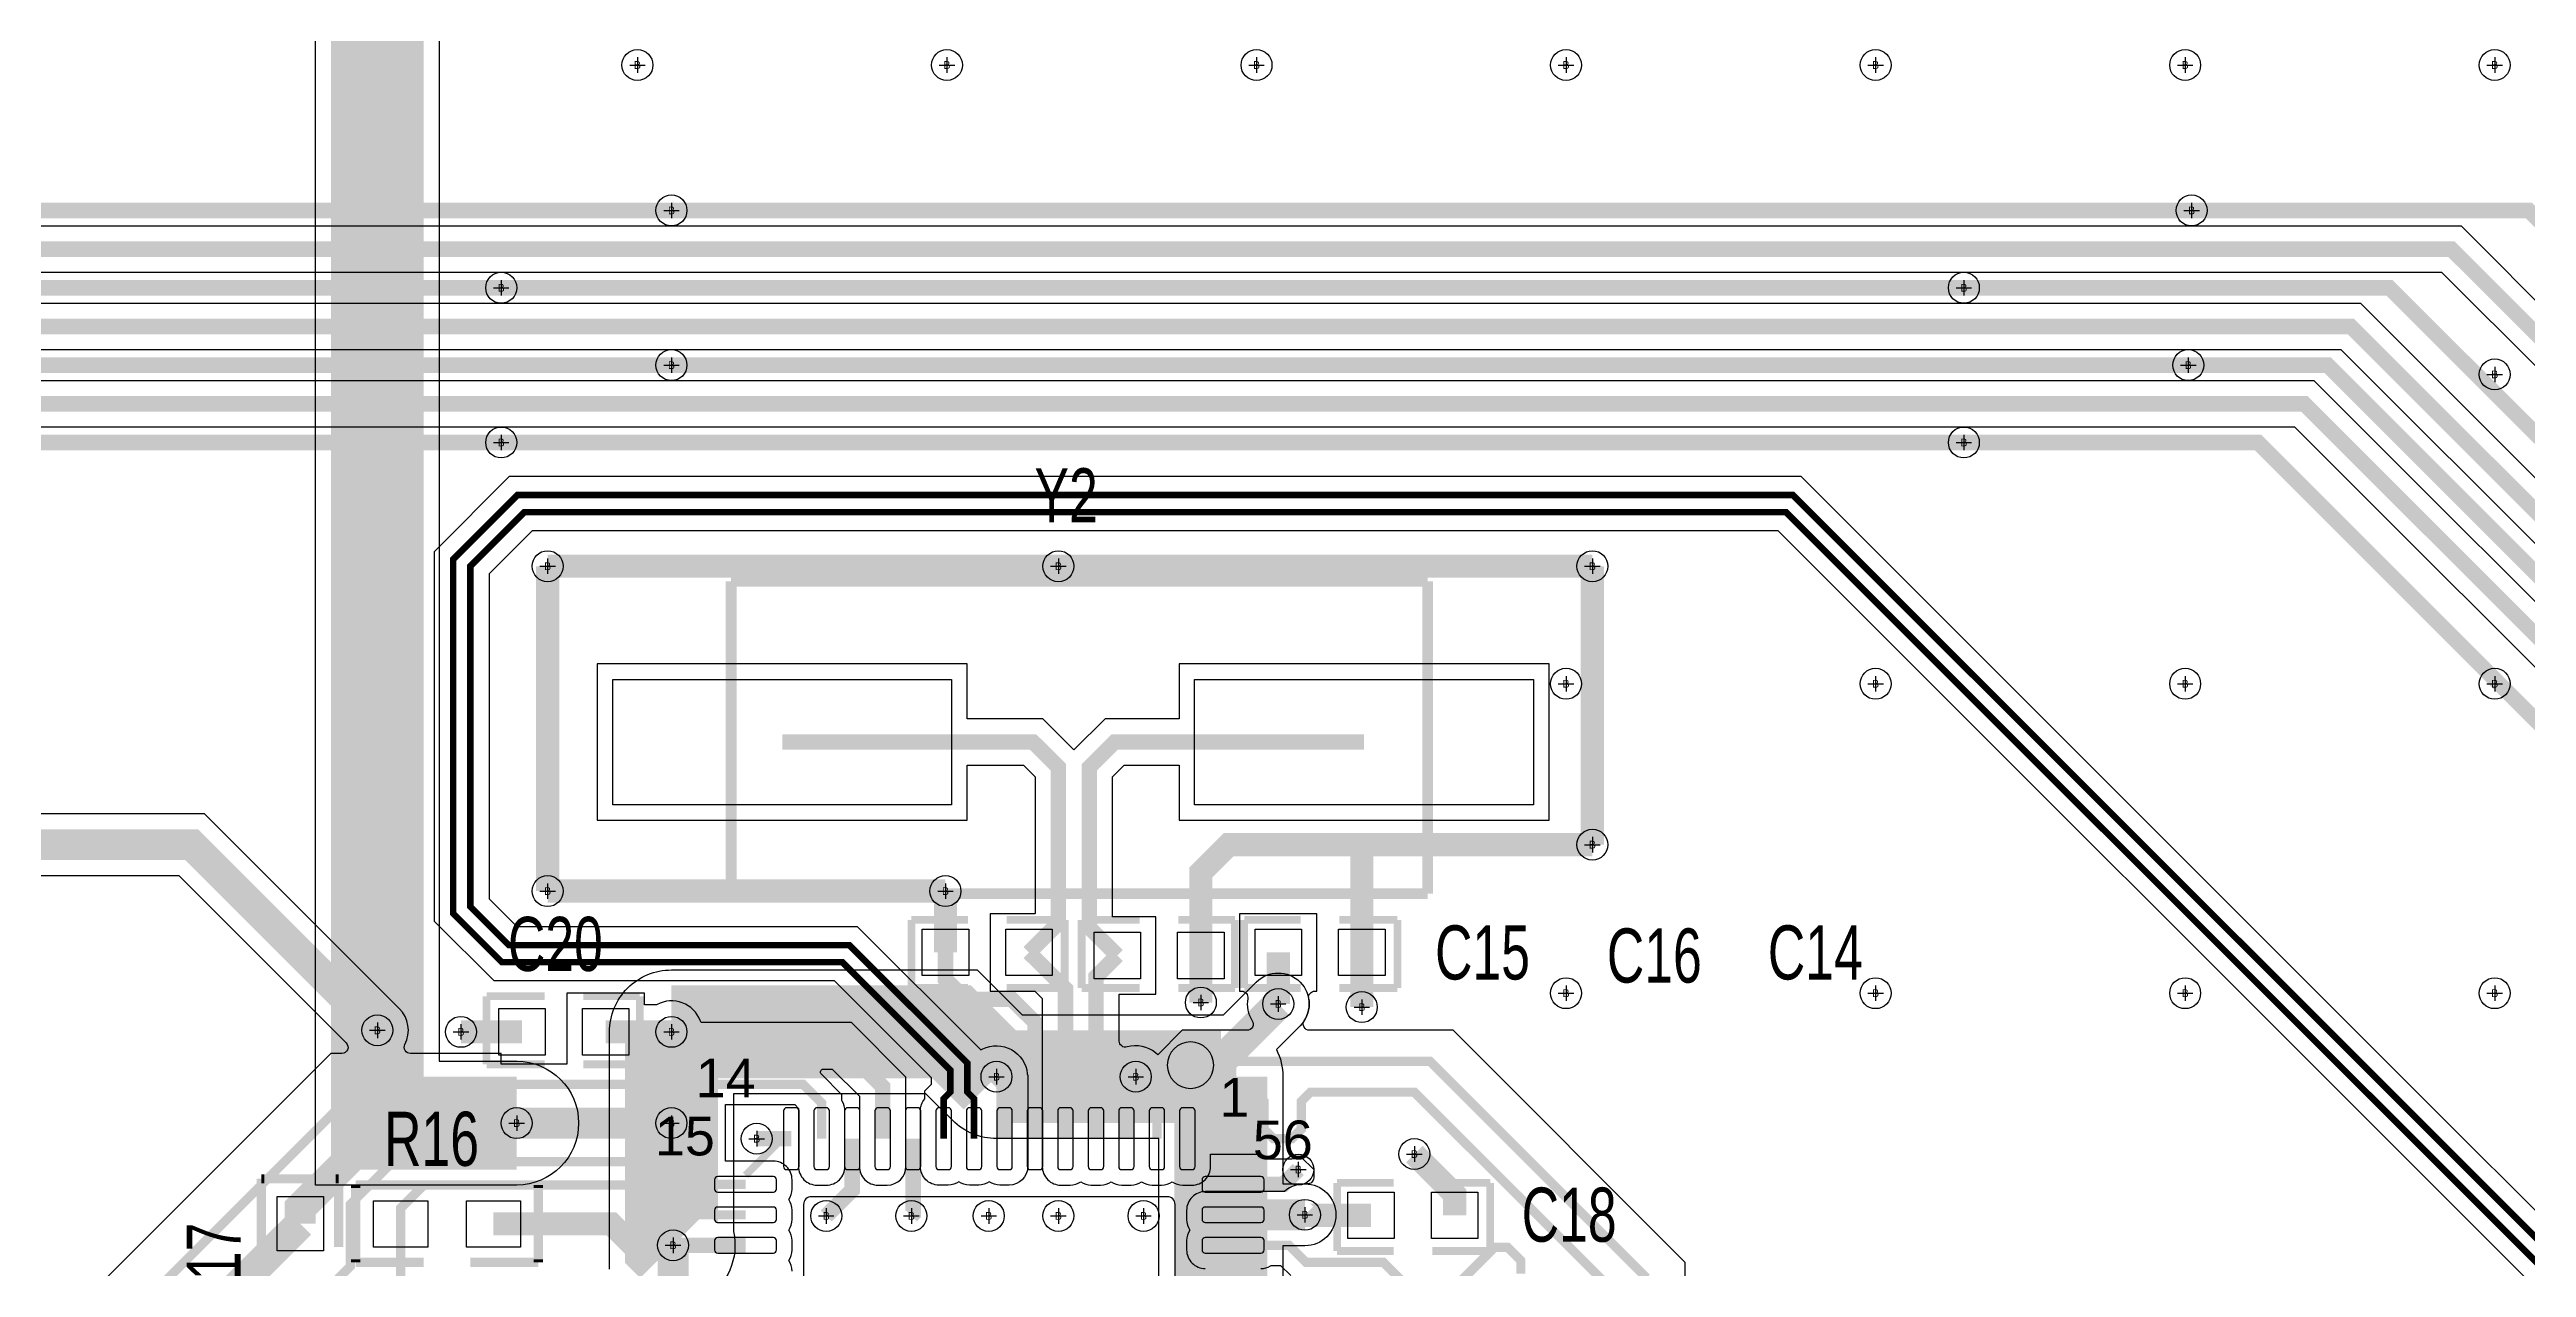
# Model space of a CAD drawing. Extents: x -3 to 10972, y 0 to 3504.
# Drawn here: x 1558 to 3159, y 977 to 1764 of the extents above; entities that cross this region are included whole.
import ezdxf
from ezdxf.enums import TextEntityAlignment as Align

# ---------------------------------------------------------------- set-up
doc = ezdxf.new("R2010")
doc.units = 0
doc.layers.add('DB-LX16', color=10, linetype='CONTINUOUS')

# ---------------------------------------------------------------- blocks, each defined once
blk = doc.blocks.new('FIGURE_CROSS')
for points in [[(-0.5, 0), (0.5, 0)], [(0, 0.5), (0, -0.5)]]:
    blk.add_lwpolyline(points)

msp = doc.modelspace()

# ---------------------------------------------------------------- linework, layer by layer
at = {"layer": 'DB-LX16'}
for points, const_width in [([(1770, 1130), (1770, 2210), (1870, 2310), (3045, 2310), (3099.02, 2364.02), (3099.02, 2431.2)], 60), ([(1155, 1660), (1960, 1660)], 10), ([(1960, 1660), (2942.16, 1660)], 10), ([(2942.16, 1660), (3160, 1660), (3181.5, 1638.5), (3326, 1638.5)], 10), ([(875.98, 1113.08), (875.98, 1345.98), (1165, 1635), (3110, 1635), (3175, 1570), (3324.86, 1570)], 10), ([(1180, 1610), (1850, 1610)], 10), ([(1850, 1610), (2795, 1610)], 10), ([(2795, 1610), (3070, 1610), (3170, 1510), (3324.86, 1510)], 10), ([(3324.86, 1445), (3185, 1445), (3045, 1585), (1190, 1585), (915.35, 1310.35), (915.35, 1113.08)], 10), ([(1960, 1560), (1215, 1560)], 10), ([(2940, 1560), (1960, 1560)], 10), ([(3324.86, 1385), (3205, 1385), (3030, 1560), (2940, 1560)], 10), ([(3324.86, 1320), (3230, 1320), (3015, 1535), (1255, 1535), (1030, 1310), (1030, 1180), (994.09, 1144.09), (994.09, 1113.08)], 10), ([(1275, 1510), (1850, 1510)], 10), ([(1850, 1510), (2795, 1510)], 10), ([(2795, 1510), (2985, 1510), (3235, 1260), (3324.86, 1260)], 10), ([(3719.85, 248.5), (3784.78, 248.5), (3795.03, 258.75), (3874.31, 258.75), (3896, 280.44), (3896, 399.56), (3871, 424.56), (3871, 544.56), (3834.56, 581), (3579.56, 581), (2684.56, 1476), (1860.44, 1476), (1819, 1434.56), (1819, 1205.44), (1850.44, 1174), (2070.44, 1174), (2140.17, 1104.27), (2140.17, 1090.15), (2135.83, 1085.81), (2135.83, 1059.93)], 4.2), ([(3719.85, 280), (3784.78, 280), (3795.03, 269.75), (3869.75, 269.75), (3885, 285), (3885, 395), (3860, 420), (3860, 540), (3830, 570), (3575, 570), (2680, 1465), (1865, 1465), (1830, 1430), (1830, 1210), (1855, 1185), (2075, 1185), (2151.17, 1108.83), (2151.17, 1090.15), (2155.52, 1085.8), (2155.52, 1059.93)], 4.2), ([(1880, 1220), (1880, 1430)], 15), ([(1880, 1430), (2210, 1430)], 15), ([(2210, 1430), (2555, 1430)], 15), ([(2555, 1430), (2555, 1250)], 15), ([(2448.53, 1420.34), (1998.53, 1420.34)], 7), ([(1998.53, 1420.34), (1998.53, 1218.34)], 7), ([(2448.53, 1218.34), (2448.53, 1420.34)], 7), ([(2031.53, 1316.34), (2193.66, 1316.34), (2210, 1300), (2210, 1199.31), (2191.03, 1180.34)], 10), ([(2407.53, 1316.34), (2246.34, 1316.34), (2230, 1300), (2230, 1196.37), (2248.03, 1178.34)], 10), ([(1105, 1250), (1650, 1250), (1770, 1130)], 20), ([(2406.03, 1250), (2320, 1250), (2302.03, 1232.03), (2302.03, 1178.34)], 15), ([(2406.03, 1250), (2555, 1250)], 15), ([(2406.03, 1180.34), (2406.03, 1250)], 15), ([(2137.03, 1220), (1880, 1220)], 15), ([(1998.53, 1218.34), (2448.53, 1218.34)], 7), ([(2137.03, 1180.34), (2137.03, 1220)], 15), ([(2115.03, 1201.34), (2115.03, 1157.34)], 5), ([(2151.53, 1201.34), (2115.03, 1201.34)], 5), ([(2176.53, 1201.34), (2214.03, 1201.34)], 5), ([(2214.03, 1201.34), (2214.03, 1157.34)], 5), ([(2225.03, 1201.34), (2262.53, 1201.34)], 5), ([(2225.03, 1157.34), (2225.03, 1201.34)], 5), ([(2324.03, 1201.34), (2287.53, 1201.34)], 5), ([(2324.03, 1157.34), (2324.03, 1201.34)], 5), ([(2330.03, 1201.34), (2330.03, 1157.34)], 5), ([(2366.53, 1201.34), (2330.03, 1201.34)], 5), ([(2391.53, 1201.34), (2429.03, 1201.34)], 5), ([(2429.03, 1201.34), (2429.03, 1157.34)], 5), ([(2137.03, 1180.34), (2137.03, 1162.97), (2150, 1150), (2180, 1150), (2194.89, 1135.11), (2194.89, 1059.93)], 10), ([(2214.57, 1059.93), (2214.57, 1156.8), (2191.03, 1180.34)], 10), ([(2302.03, 1178.34), (2302.03, 1147.97)], 15), ([(2352.03, 1180.34), (2352.03, 1147.03)], 15), ([(2406.03, 1180.34), (2406.03, 1145)], 15), ([(2234.26, 1059.93), (2234.26, 1164.57), (2248.03, 1178.34)], 10), ([(1770, 1130), (1770, 1070), (1860, 1070)], 60), ([(1840.5, 1152), (1878, 1152)], 5), ([(1840.5, 1108), (1840.5, 1152)], 5), ([(1939.5, 1152), (1903, 1152)], 5), ([(1960, 1129), (2141, 1129), (2170, 1100)], 60), ([(1960, 1070), (1960, 1129)], 60), ([(1939.5, 1108), (1939.5, 1152)], 5), ([(2115.03, 1157.34), (2151.53, 1157.34)], 5), ([(2214.03, 1157.34), (2176.53, 1157.34)], 5), ([(2262.53, 1157.34), (2225.03, 1157.34)], 5), ([(2287.53, 1157.34), (2324.03, 1157.34)], 5), ([(2315, 1100), (2315, 1110), (2352.03, 1147.03)], 20), ([(2330.03, 1157.34), (2366.53, 1157.34)], 5), ([(2429.03, 1157.34), (2391.53, 1157.34)], 5), ([(1863.5, 1129), (1824, 1129)], 15), ([(1917.5, 1129), (1960, 1129)], 15), ([(1960, 1129), (1969, 1120), (2070, 1120), (2096.46, 1093.54), (2096.46, 1059.93)], 10), ([(2170, 1100), (2260, 1100)], 60), ([(2260, 1100), (2315, 1100)], 60), ([(2315, 1100), (2315, 1010.72)], 60), ([(1878, 1108), (1840.5, 1108)], 5), ([(1903, 1108), (1939.5, 1108)], 5), ([(2175.2, 1059.93), (2175.2, 1094.8), (2170, 1100)], 10), ([(2253.94, 1059.93), (2253.94, 1093.94), (2260, 1100)], 10), ([(2273.63, 1059.93), (2273.63, 1083.63), (2300, 1110), (2450, 1110), (2590, 970)], 6), ([(1599.02, 108.37), (1555, 152.39), (1555, 890), (1760, 1095), (2045, 1095), (2057.09, 1082.91), (2057.09, 1059.93)], 6), ([(1960, 1070), (1960, 992.06), (1961.03, 991.03)], 60), ([(2293.31, 1059.93), (2293.31, 1078.31), (2305, 1090), (2336.9, 1090), (2342.9, 1084), (2342.9, 1066), (2348.9, 1060), (2360.9, 1060), (2366.9, 1066), (2366.9, 1084), (2372.9, 1090), (2440, 1090), (2569.62, 960.38), (2569.62, 865.38), (2860, 575), (2860, 115), (2866.63, 108.37), (2899.02, 108.37)], 6), ([(1860, 1070), (1775, 1070), (1720.14, 1015.14), (1720.14, 1005)], 20), ([(1860, 1070), (1960, 1070)], 20), ([(2031.5, 1059.93), (2007.88, 1036.31)], 5), ([(2037.41, 1059.93), (2015.07, 1059.93)], 10), ([(2076.78, 1059.93), (2076.78, 1026.78), (2060, 1010)], 10), ([(2116.15, 1059.93), (2116.15, 1011.15), (2115, 1010)], 10), ([(2322.84, 1036.31), (2299.22, 1059.93)], 5), ([(2466.03, 1010.34), (2466.03, 1023.97), (2440, 1050)], 15), ([(2007.88, 1030.4), (1969.6, 1030.4), (1955, 1045), (1780, 1045), (1752.43, 1017.43), (1752.43, 977.29), (1720.14, 945)], 6), ([(2315, 1010.72), (2315, 800)], 60), ([(2322.84, 1030.4), (2355.4, 1030.4), (2365, 1040)], 10), ([(1695, 990), (1695, 1034)], 6), ([(1695, 1034), (1697, 1034)], 6), ([(1697, 1034), (1743, 1034)], 6), ([(1743, 1034), (1745, 1034)], 6), ([(1745, 1034), (1745, 990)], 6), ([(1800, 1030), (1756, 1030)], 6), ([(1756, 1030), (1756, 1028)], 6), ([(1756, 1028), (1756, 982)], 6), ([(1785, 1004.86), (1785, 1015), (1800, 1030), (1945, 1030), (1964.28, 1010.72), (2007.88, 1010.72)], 6), ([(1830, 1030), (1874, 1030)], 6), ([(1874, 1030), (1874, 1028)], 6), ([(1874, 1028), (1874, 982)], 6), ([(2390.03, 1031.34), (2390.03, 987.34)], 5), ([(2426.53, 1031.34), (2390.03, 1031.34)], 5), ([(2451.53, 1031.34), (2489.03, 1031.34)], 5), ([(2489.03, 1031.34), (2489.03, 987.34)], 5), ([(1720.14, 1005), (1600.18, 885.04), (1600.18, 852.84)], 20), ([(1845, 1004.86), (1921.17, 1004.86), (1935, 991.03), (1961.03, 991.03)], 15), ([(2315, 1010.72), (2314.99, 1010.71), (2314.99, 800.01), (2315, 800)], 20), ([(2315, 1010.72), (2369.28, 1010.72)], 20), ([(2322.84, 1010.72), (2369.28, 1010.72)], 10), ([(2412.03, 1010.34), (2369.66, 1010.34), (2369.28, 1010.72)], 15), ([(1750.18, 852.84), (1750.18, 915.18), (1785, 950), (1785, 1004.86)], 6), ([(1970, 790), (1961.03, 798.97), (1961.03, 991.03)], 20), ([(2007.88, 991.03), (1961.03, 991.03)], 10), ([(2446.8, 953.2), (2420, 980), (2370, 980), (2358.97, 991.03), (2322.84, 991.03)], 6), ([(2508.78, 972.74), (2508.78, 981.22), (2500.28, 989.72), (2491.8, 989.72), (2455.28, 953.2)], 6), ([(1756, 982), (1756, 980)], 6), ([(1756, 980), (1800, 980)], 6), ([(1874, 980), (1830, 980)], 6), ([(1874, 982), (1874, 980)], 6), ([(2390.03, 987.34), (2426.53, 987.34)], 5), ([(2489.03, 987.34), (2451.53, 987.34)], 5)]:
    msp.add_lwpolyline(points, dxfattribs=dict(at, const_width=const_width))
for points in [[(1810.02, 2193.43), (1810.02, 1110.02), (1860, 1110.02, -1), (1860, 1029.98), (1729.98, 1029.98), (1729.98, 2226.57)], [(1158.78, 1650.02), (3116.22, 1650.02), (3181.22, 1585.02), (3299.84, 1585.02), (3299.84, 1597.52), (3349.88, 1597.52), (3349.88, 1585.02), (3499.06, 1585.02), (3511.31, 1572.77), (3512.53, 1573.26, -4.912077), (3489.58, 1550.31), (3490.07, 1551.53), (3486.62, 1554.98), (3349.88, 1554.98), (3349.88, 1542.48), (3299.84, 1542.48), (3299.84, 1554.98), (3168.78, 1554.98), (3103.78, 1619.98), (1171.22, 1619.98)], [(1248.78, 1550.02), (3021.22, 1550.02), (3236.22, 1335.02), (3299.84, 1335.02), (3299.84, 1347.52), (3349.88, 1347.52), (3349.88, 1335.02), (3373.78, 1335.02), (3408.24, 1369.48), (3489.37, 1369.48, -5.340382), (3489.37, 1339.44), (3420.68, 1339.44), (3386.22, 1304.98), (3349.88, 1304.98), (3349.88, 1292.48), (3299.84, 1292.48), (3299.84, 1304.98), (3223.78, 1304.98), (3008.78, 1519.98), (1261.22, 1519.98)], [(3569.98, 557.88), (2674.98, 1452.88), (1870.02, 1452.88), (1842.12, 1424.98), (1842.12, 1215.02), (1860.02, 1197.12), (2080.02, 1197.12), (2159.83, 1117.3), (2161.12, 1117.94, -0.524642), (2189.92, 1101.95), (2189.99, 1101.24), (2190.22, 1101.02), (2190.22, 1041.93, -0.41397), (2178.2, 1029.92), (2172.2, 1029.92, -0.152553), (2165.36, 1032.05, -0.152553), (2158.52, 1029.92), (2152.52, 1029.92, -0.152781), (2145.68, 1032.06, -0.15285), (2138.83, 1029.92), (2132.83, 1029.92, -0.414214), (2120.82, 1041.93), (2120.82, 1077.93, -0.179236), (2123.72, 1085.76), (2123.72, 1090.83), (2128.06, 1095.17), (2128.06, 1099.25), (2065.42, 1161.88), (1845.42, 1161.88), (1806.88, 1200.42), (1806.88, 1439.58), (1855.42, 1488.12), (2689.58, 1488.12), (3584.58, 593.12)], [(2615, 885), (2615, 980), (2465, 1130), (2372.21, 1130, -0.594252), (2368.85, 1136.17, 0.190534), (2371.73, 1150.61, -0.467506), (2375.66, 1155.32), (2377.04, 1155.32), (2377.04, 1205.36), (2327.02, 1205.36), (2327.02, 1155.32), (2328.4, 1155.32, -0.467506), (2332.33, 1150.61, 0.190534), (2335.21, 1136.17, -0.594252), (2331.85, 1130), (2290, 1130), (2274.22, 1114.22), (2272.81, 1115.38, 0.249613), (2254.39, 1119.22, -0.499486), (2249.28, 1123.06), (2249.28, 1153.32), (2273.04, 1153.32), (2273.04, 1203.36), (2245.02, 1203.36), (2245.02, 1293.78), (2252.56, 1301.32), (2288.02, 1301.32), (2288.02, 1265.82), (2527.04, 1265.82), (2527.04, 1366.86), (2288.02, 1366.86), (2288.02, 1331.36), (2240.12, 1331.36), (2220, 1311.23), (2199.88, 1331.36), (2151.04, 1331.36), (2151.04, 1366.86), (1912.02, 1366.86), (1912.02, 1265.82), (2151.04, 1265.82), (2151.04, 1301.32), (2187.44, 1301.32), (2194.98, 1293.78), (2194.98, 1205.53), (2194.81, 1205.36), (2166.02, 1205.36), (2166.02, 1155.32), (2194.81, 1155.32), (2199.56, 1150.58), (2199.56, 1041.93, 0.414214), (2211.57, 1029.92), (2217.57, 1029.92, 0.15285), (2224.42, 1032.06, 0.152781), (2231.26, 1029.92), (2237.26, 1029.92, 0.152553), (2244.1, 1032.05, 0.152553), (2250.94, 1029.92), (2256.94, 1029.92, 0.152781), (2263.78, 1032.06, 0.15285), (2270.63, 1029.92), (2276.63, 1029.92, 0.152553), (2283.47, 1032.05, 0.152553), (2290.31, 1029.92), (2296.31, 1029.92, 0.414214), (2308.32, 1041.93), (2308.32, 1050), (2340.49, 1050), (2343.51, 1046.98), (2360.9, 1046.98, 0.090773), (2365.51, 1047.83), (2366.72, 1048.28), (2375, 1040), (2375, 1034.68, -0.435762), (2370.71, 1030.69, 0.20115), (2356.04, 1025.74), (2304.84, 1025.74, 0.414214), (2292.82, 1013.72), (2292.82, 1007.72, 0.152675), (2294.97, 1000.88, 0.15285), (2292.82, 994.03), (2292.82, 988.03, 0.414457), (2304.84, 976.02)], [(2037.9, 974.35, 0.152553), (2035.76, 981.19, 0.152553), (2037.9, 988.03), (2037.9, 994.03, 0.15285), (2035.75, 1000.88, 0.152675), (2037.9, 1007.72), (2037.9, 1013.72, 0.152553), (2035.76, 1020.56, 0.152553), (2037.9, 1027.4), (2037.9, 1033.4, 0.414214), (2025.88, 1045.42), (1995, 1045.42), (1995, 1081.98), (2039.61, 1081.98), (2042.14, 1079.46), (2042.09, 1078.57, 0.013323), (2042.08, 1077.93), (2042.08, 1041.93, 0.414214), (2054.09, 1029.92), (2060.09, 1029.92, 0.414214), (2072.1, 1041.93), (2072.1, 1077.93, 0.136115), (2070.39, 1084.12), (2070.1, 1084.59), (2070.1, 1088.3), (2056.84, 1101.57, -0.667944), (2058.25, 1104.98), (2063.78, 1104.98), (2081.44, 1087.32), (2081.44, 1041.93, 0.414457), (2093.46, 1029.92), (2099.46, 1029.92, 0.41397), (2111.48, 1041.93), (2111.48, 1099.76), (2076.22, 1135.02), (1979.14, 1135.02), (1978.65, 1136.29, 0.446482), (1950.73, 1146.74), (1950.29, 1146.52), (1942.52, 1146.52), (1942.52, 1154.02), (1892.48, 1154.02), (1892.48, 1108.02), (1850, 1108.02), (1850, 1115), (1791.35, 1115, -0.561575), (1787.79, 1120.83, 0.326204), (1784.15, 1144.15), (1658.29, 1270.02), (1105, 1270.02, 1)], [(1105, 1229.98), (1641.71, 1229.98), (1749.87, 1121.83, -0.668187), (1747.04, 1115), (1740, 1115), (1530, 905)], [(1919.98, 975.49), (1919.98, 1129, -0.414214), (1960, 1169.02), (2157.57, 1169.02), (2186.57, 1140.02), (2315, 1140.02, -0.005186), (2315.83, 1140.01), (2316.68, 1139.99), (2337.88, 1161.18, -1), (2366.18, 1132.88), (2350.93, 1117.62, -0.11448), (2355.02, 1100), (2355.02, 1030.74), (2369.28, 1030.74, -1), (2369.28, 990.7), (2355.02, 990.7), (2355.02, 816.57)], [(2274.98, 800), (2274.98, 1059.98), (2170, 1059.98, -0.198912), (2141.71, 1071.71), (2124.43, 1088.98), (2000.02, 1088.98), (2000.02, 1000.05), (2000.06, 999.84, -0.328358), (1981.04, 956.38)], [(2340.84, 976.02, 0.136115), (2347.03, 977.73), (2347.5, 978.02), (2353.58, 978.02), (2360.09, 971.5, -0.668436)]]:
    msp.add_lwpolyline(points, format="xyb", dxfattribs=at)
for points in [[(900.34, 1095.08), (900.34, 1316.57), (1183.78, 1600.02), (3051.22, 1600.02), (3191.22, 1460.02), (3299.84, 1460.02), (3299.84, 1472.52), (3349.88, 1472.52), (3349.88, 1460.02), (3489.52, 1460.02, -5.339753), (3489.23, 1429.98), (3349.88, 1429.98), (3349.88, 1417.48), (3299.84, 1417.48), (3299.84, 1429.98), (3178.78, 1429.98), (3038.78, 1569.98), (1196.22, 1569.98), (930.36, 1304.13), (930.36, 1095.08, -0.414457), (918.35, 1083.06), (912.35, 1083.06, -0.41397)], [(2310.36, 1107.45, 1), (2280.36, 1107.45, 1)], [(2032.41, 1077.93), (2032.41, 1041.93, 0.414214), (2034.41, 1039.93), (2040.41, 1039.93, 0.414214), (2042.41, 1041.93), (2042.41, 1077.93, 0.414214), (2040.41, 1079.93), (2034.41, 1079.93, 0.414214)], [(2052.09, 1077.93), (2052.09, 1041.93, 0.414214), (2054.09, 1039.93), (2060.09, 1039.93, 0.414214), (2062.09, 1041.93), (2062.09, 1077.93, 0.414214), (2060.09, 1079.93), (2054.09, 1079.93, 0.414214)], [(2071.78, 1077.93), (2071.78, 1041.93, 0.414214), (2073.78, 1039.93), (2079.78, 1039.93, 0.414214), (2081.78, 1041.93), (2081.78, 1077.93, 0.414214), (2079.78, 1079.93), (2073.78, 1079.93, 0.414214)], [(2091.46, 1077.93), (2091.46, 1041.93, 0.414214), (2093.46, 1039.93), (2099.46, 1039.93, 0.414214), (2101.46, 1041.93), (2101.46, 1077.93, 0.414214), (2099.46, 1079.93), (2093.46, 1079.93, 0.414214)], [(2111.15, 1077.93), (2111.15, 1041.93, 0.414214), (2113.15, 1039.93), (2119.15, 1039.93, 0.414214), (2121.15, 1041.93), (2121.15, 1077.93, 0.414214), (2119.15, 1079.93), (2113.15, 1079.93, 0.414214)], [(2130.83, 1077.93), (2130.83, 1041.93, 0.414214), (2132.83, 1039.93), (2138.83, 1039.93, 0.414214), (2140.83, 1041.93), (2140.83, 1077.93, 0.414214), (2138.83, 1079.93), (2132.83, 1079.93, 0.414214)], [(2150.52, 1077.93), (2150.52, 1041.93, 0.414214), (2152.52, 1039.93), (2158.52, 1039.93, 0.414214), (2160.52, 1041.93), (2160.52, 1077.93, 0.414214), (2158.52, 1079.93), (2152.52, 1079.93, 0.414214)], [(2170.2, 1077.93), (2170.2, 1041.93, 0.414214), (2172.2, 1039.93), (2178.2, 1039.93, 0.414214), (2180.2, 1041.93), (2180.2, 1077.93, 0.414214), (2178.2, 1079.93), (2172.2, 1079.93, 0.414214)], [(2189.89, 1077.93), (2189.89, 1041.93, 0.414214), (2191.89, 1039.93), (2197.89, 1039.93, 0.414214), (2199.89, 1041.93), (2199.89, 1077.93, 0.414214), (2197.89, 1079.93), (2191.89, 1079.93, 0.414214)], [(2209.57, 1077.93), (2209.57, 1041.93, 0.414214), (2211.57, 1039.93), (2217.57, 1039.93, 0.414214), (2219.57, 1041.93), (2219.57, 1077.93, 0.414214), (2217.57, 1079.93), (2211.57, 1079.93, 0.414214)], [(2229.26, 1077.93), (2229.26, 1041.93, 0.414214), (2231.26, 1039.93), (2237.26, 1039.93, 0.414214), (2239.26, 1041.93), (2239.26, 1077.93, 0.414214), (2237.26, 1079.93), (2231.26, 1079.93, 0.414214)], [(2248.94, 1077.93), (2248.94, 1041.93, 0.414214), (2250.94, 1039.93), (2256.94, 1039.93, 0.414214), (2258.94, 1041.93), (2258.94, 1077.93, 0.414214), (2256.94, 1079.93), (2250.94, 1079.93, 0.414214)], [(2268.63, 1077.93), (2268.63, 1041.93, 0.414214), (2270.63, 1039.93), (2276.63, 1039.93, 0.414214), (2278.63, 1041.93), (2278.63, 1077.93, 0.414214), (2276.63, 1079.93), (2270.63, 1079.93, 0.414214)], [(2288.31, 1077.93), (2288.31, 1041.93, 0.414214), (2290.31, 1039.93), (2296.31, 1039.93, 0.414214), (2298.31, 1041.93), (2298.31, 1077.93, 0.414214), (2296.31, 1079.93), (2290.31, 1079.93, 0.414214)], [(1989.88, 1025.4), (2025.88, 1025.4, 0.414214), (2027.88, 1027.4), (2027.88, 1033.4, 0.414214), (2025.88, 1035.4), (1989.88, 1035.4, 0.414214), (1987.88, 1033.4), (1987.88, 1027.4, 0.414214)], [(2304.84, 1025.4), (2340.84, 1025.4, 0.414214), (2342.84, 1027.4), (2342.84, 1033.4, 0.414214), (2340.84, 1035.4), (2304.84, 1035.4, 0.414214), (2302.84, 1033.4), (2302.84, 1027.4, 0.414214)], [(1989.88, 1005.72), (2025.88, 1005.72, 0.414214), (2027.88, 1007.72), (2027.88, 1013.72, 0.414214), (2025.88, 1015.72), (1989.88, 1015.72, 0.414214), (1987.88, 1013.72), (1987.88, 1007.72, 0.414214)], [(2045.36, 1017.45), (2045.36, 787.45, 0.414214), (2050.36, 782.45), (2280.36, 782.45, 0.414214), (2285.36, 787.45), (2285.36, 1017.45, 0.414214), (2280.36, 1022.45), (2050.36, 1022.45, 0.414214)], [(2304.84, 1005.72), (2340.84, 1005.72, 0.414214), (2342.84, 1007.72), (2342.84, 1013.72, 0.414214), (2340.84, 1015.72), (2304.84, 1015.72, 0.414214), (2302.84, 1013.72), (2302.84, 1007.72, 0.414214)], [(1989.88, 986.03), (2025.88, 986.03, 0.414214), (2027.88, 988.03), (2027.88, 994.03, 0.414214), (2025.88, 996.03), (1989.88, 996.03, 0.414214), (1987.88, 994.03), (1987.88, 988.03, 0.414214)], [(2304.84, 986.03), (2340.84, 986.03, 0.414214), (2342.84, 988.03), (2342.84, 994.03, 0.414214), (2340.84, 996.03), (2304.84, 996.03, 0.414214), (2302.84, 994.03), (2302.84, 988.03, 0.414214)]]:
    msp.add_lwpolyline(points, format="xyb", close=True, dxfattribs=at)
for points in [[(2141.03, 1356.84), (2141.03, 1275.84), (1922.03, 1275.84), (1922.03, 1356.84)], [(2517.03, 1356.84), (2517.03, 1275.84), (2298.03, 1275.84), (2298.03, 1356.84)], [(2122.03, 1165.34), (2122.03, 1195.34), (2152.03, 1195.34), (2152.03, 1165.34)], [(2176.03, 1165.34), (2176.03, 1195.34), (2206.03, 1195.34), (2206.03, 1165.34)], [(2263.03, 1193.34), (2263.03, 1163.34), (2233.03, 1163.34), (2233.03, 1193.34)], [(2317.03, 1193.34), (2317.03, 1163.34), (2287.03, 1163.34), (2287.03, 1193.34)], [(2337.03, 1165.34), (2337.03, 1195.34), (2367.03, 1195.34), (2367.03, 1165.34)], [(2391.03, 1165.34), (2391.03, 1195.34), (2421.03, 1195.34), (2421.03, 1165.34)], [(1878.5, 1144), (1878.5, 1114), (1848.5, 1114), (1848.5, 1144)], [(1932.5, 1144), (1932.5, 1114), (1902.5, 1114), (1902.5, 1144)], [(2397.03, 995.34), (2397.03, 1025.34), (2427.03, 1025.34), (2427.03, 995.34)], [(2451.03, 995.34), (2451.03, 1025.34), (2481.03, 1025.34), (2481.03, 995.34)], [(1705.14, 1022.5), (1735.14, 1022.5), (1735.14, 987.5), (1705.14, 987.5)], [(1802.5, 1019.86), (1802.5, 989.86), (1767.5, 989.86), (1767.5, 1019.86)], [(1862.5, 1019.86), (1862.5, 989.86), (1827.5, 989.86), (1827.5, 1019.86)]]:
    msp.add_lwpolyline(points, close=True, dxfattribs=at)
at = {"layer": 'DB-LX16', "const_width": 7.87}
msp.add_lwpolyline([(2305.36, 1107.45, 1), (2285.36, 1107.45, 1)], format="xyb", close=True, dxfattribs=at)
at = {"layer": 'DB-LX16'}
for centre in [(1938, 1754), (2138, 1754), (2338, 1754), (2538, 1754), (2738, 1754), (2938, 1754), (3138, 1754), (1960, 1660), (2942.16, 1660), (1850, 1610), (2795, 1610), (1960, 1560), (2940, 1560), (3138, 1554), (1850, 1510), (2795, 1510), (1880, 1430), (2210, 1430), (2555, 1430), (2538, 1354), (2738, 1354), (2938, 1354), (3138, 1354), (2555, 1250), (1880, 1220), (2137.03, 1220), (2302.03, 1147.97), (2352.03, 1147.03), (2406.03, 1145), (2538, 1154), (2738, 1154), (2938, 1154), (3138, 1154), (1770, 1130), (1824, 1129), (1960, 1129), (2170, 1100), (2260, 1100), (1860, 1070), (1960, 1070), (2015.07, 1059.93), (2440, 1050), (2365, 1040), (2060, 1010), (2115, 1010), (2165, 1010), (2210, 1010), (2265, 1010), (2369.28, 1010.72), (1961.03, 991.03)]:
    msp.add_circle(centre, 10, dxfattribs=at)

# ---------------------------------------------------------------- block references
at = {"layer": 'DB-LX16', "xscale": 10, "yscale": 10}
for p in [(1938, 1754), (2138, 1754), (2338, 1754), (2538, 1754), (2738, 1754), (2938, 1754), (3138, 1754), (1960, 1660), (2942.16, 1660), (1850, 1610), (2795, 1610), (1960, 1560), (2940, 1560), (3138, 1554), (1850, 1510), (2795, 1510), (1880, 1430), (2210, 1430), (2555, 1430), (2538, 1354), (2738, 1354), (2938, 1354), (3138, 1354), (2555, 1250), (1880, 1220), (2137.03, 1220), (2302.03, 1147.97), (2538, 1154), (2738, 1154), (2938, 1154), (3138, 1154), (2352.03, 1147.03), (2406.03, 1145), (1770, 1130), (1824, 1129), (1960, 1129), (2170, 1100), (2260, 1100), (1860, 1070), (1960, 1070), (2015.07, 1059.93), (2365, 1040), (2440, 1050), (2060, 1010), (2115, 1010), (2165, 1010), (2210, 1010), (2265, 1010), (2369.28, 1010.72), (1961.03, 991.03)]:
    msp.add_blockref('FIGURE_CROSS', p, dxfattribs=at)

# ---------------------------------------------------------------- texts
at = {"layer": 'DB-LX16'}
for p in [(1938, 1754), (2138, 1754), (2338, 1754), (2538, 1754), (2738, 1754), (2938, 1754), (3138, 1754), (1960, 1660), (2942.16, 1660), (1850, 1610), (2795, 1610), (1960, 1560), (2940, 1560), (3138, 1554), (1850, 1510), (2795, 1510), (1880, 1430), (2210, 1430), (2555, 1430), (2538, 1354), (2738, 1354), (2938, 1354), (3138, 1354), (2555, 1250), (1880, 1220), (2137.03, 1220), (2538, 1154), (2738, 1154), (2938, 1154), (3138, 1154), (2302.03, 1147.97), (2352.03, 1147.03), (2406.03, 1145), (1770, 1130), (1824, 1129), (1960, 1129), (2170, 1100), (2260, 1100), (1860, 1070), (1960, 1070), (2015.07, 1059.93), (2365, 1040), (2440, 1050), (2060, 1010), (2115, 1010), (2165, 1010), (2210, 1010), (2265, 1010), (2369.28, 1010.72), (1961.03, 991.03)]:
    msp.add_text('B', height=5, dxfattribs=at).set_placement(p, align=Align.MIDDLE_CENTER)
for s, height, width, p in [('Y2', 35, 0.714286, (2215, 1458.33)), ('C20', 35, 0.714286, (1885, 1168.33)), ('C15', 35, 0.714286, (2484.03, 1162.84)), ('C16', 35, 0.714286, (2595.03, 1160.84)), ('C14', 35, 0.714286, (2699.03, 1162.84)), ('14', 25, 1.04, (1995, 1086.67)), ('1', 25, 1.04, (2323.69, 1074.12)), ('R16', 35, 0.714286, (1805, 1042.36)), ('15', 25, 1.04, (1968.69, 1049.12)), ('56', 25, 1.04, (2355, 1046.67)), ('C18', 35, 0.714286, (2540, 993.33))]:
    msp.add_text(s, height=height, dxfattribs=dict(at, width=width)).set_placement(p, align=Align.CENTER)
at = {"layer": 'DB-LX16', "width": 0.714286}
msp.add_text('R17', height=35, rotation=90, dxfattribs=at).set_placement((1681.67, 975), align=Align.CENTER)

doc.saveas('drawing.dxf')
